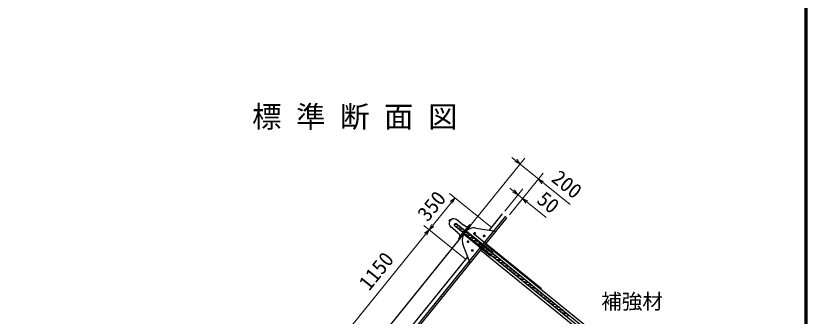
# Model space of a CAD drawing. Units: millimetres, scale not verified. Extents: x 500 to 20500, y 500 to 14562.
# Drawn here: x 13766 to 20500, y 4975 to 7531 of the extents above; entities that cross this region are included whole.
import ezdxf
from ezdxf.enums import TextEntityAlignment as Align

# ---------------------------------------------------------------- set-up
doc = ezdxf.new("R2010")
doc.units = ezdxf.units.MM
doc.header["$LTSCALE"] = 50
for name, color, linetype, lineweight in [('C-STR', 1, 'Continuous', 25), ('C-STR-DIM', 1, 'Continuous', 13), ('C-STR-HTXT', 1, 'Continuous', 13), ('C-TTL', 2, 'Continuous', 70)]:
    doc.layers.add(name, color=color, linetype=linetype, lineweight=lineweight)
doc.layers.add('C-TTL-FRAM', color=7, linetype='Continuous')
doc.styles.add('ＭＳ ゴシック', font='')
doc.styles.get('ＭＳ ゴシック').set_extended_font_data('MS Gothic')

msp = doc.modelspace()

# ---------------------------------------------------------------- linework, layer by layer
at = {"layer": 'C-STR', "color": 7}
for p, q in [((14805.68, 1929.3), (17952.28, 5815.03)), ((17800.77, 5707.39), (17913.42, 5846.5)), ((17686.93, 5725.19), (17857.95, 5698.45)), ((17662.43, 5682.06), (18245.95, 5209.53)), ((17669.29, 5679.87), (17682.1, 5681.21)), ((17682.29, 5679.22), (17669.52, 5677.88)), ((17681.26, 5683.14), (17669.72, 5681.92)), ((17670.41, 5675.96), (17681.83, 5677.16)), ((17679.49, 5684.96), (17671.07, 5684.08)), ((17680.39, 5674.99), (17672.26, 5674.14)), ((17750.3, 5658.24), (17763.1, 5659.58)), ((17763.29, 5657.59), (17750.52, 5656.25)), ((17762.26, 5661.51), (17750.72, 5660.3)), ((17760.49, 5663.34), (17752.07, 5662.45)), ((17611.49, 5608.49), (17624.3, 5609.83)), ((17624.49, 5607.84), (17611.72, 5606.5)), ((17623.46, 5611.76), (17611.91, 5610.54)), ((17612.6, 5604.58), (17624.02, 5605.78)), ((17621.68, 5613.58), (17613.27, 5612.7)), ((17622.58, 5603.61), (17614.46, 5602.76)), ((17751.41, 5654.33), (17762.83, 5655.53)), ((17761.39, 5653.36), (17753.27, 5652.51)), ((17637.43, 5426.14), (17576.05, 5588.25)), ((17649.49, 5533.75), (17662.3, 5535.1)), ((17662.49, 5533.1), (17649.72, 5531.76)), ((17661.46, 5537.02), (17649.91, 5535.81)), ((17650.6, 5529.84), (17662.02, 5531.04)), ((17659.68, 5538.85), (17651.27, 5537.97)), ((17660.58, 5528.88), (17652.46, 5528.02)), ((17727.19, 5537.07), (19255.6, 4299.39)), ((17768.1, 5587.59), (19336.49, 4317.52)), ((16856.79, 4541.67), (17617.01, 5480.46))]:
    msp.add_line(p, q, dxfattribs=at)
at = {"layer": 'C-STR'}
for p, q in [((14806.25, 1955.1), (17940.08, 5825.06)), ((17551.71, 5638.85), (16702.13, 4589.71))]:
    msp.add_line(p, q, dxfattribs=at)
at = {"layer": 'C-STR', "color": 6}
for p, q in [((17458.63, 5788), (17466.82, 5798.11)), ((17471.57, 5795.55), (17462.12, 5783.88)), ((17470.53, 5791.88), (17465.49, 5785.66)), ((17468.22, 5798.26), (17466.82, 5798.11)), ((17471.57, 5795.55), (17468.22, 5798.26)), ((17470.84, 5791.63), (17469.36, 5792.83)), ((17470.84, 5791.63), (17474.23, 5795.82)), ((17578.83, 5750.51), (17522.25, 5796.32)), ((17458.78, 5786.59), (17458.63, 5788)), ((17458.78, 5786.59), (17462.12, 5783.88)), ((17462.41, 5781.22), (17465.8, 5785.41)), ((17465.8, 5785.41), (17464.33, 5786.61)), ((17528.48, 5688.33), (17471.9, 5734.15)), ((17500.25, 5748.51), (17514.1, 5765.6)), ((17500.25, 5748.51), (19282.96, 4304.9)), ((17527.23, 5754.97), (17503.46, 5752.47)), ((17543.72, 5741.62), (17512.78, 5738.37)), ((17514.1, 5765.6), (19310.77, 4310.69)), ((17529.26, 5725.02), (17560.2, 5728.27)), ((17632.09, 5752.41), (17537.69, 5635.84)), ((17639.08, 5746.75), (17544.69, 5630.17)), ((17553.43, 5655.27), (17616.36, 5732.98)), ((17582.78, 5749.88), (17578.83, 5750.51)), ((17598.78, 5736.92), (17582.78, 5749.88)), ((17610.92, 5737.39), (17601.07, 5736.35)), ((17616.36, 5732.98), (17610.92, 5737.39)), ((17639.08, 5746.75), (17632.09, 5752.41)), ((17529.91, 5684.6), (17528.48, 5688.33)), ((17545.92, 5671.64), (17529.91, 5684.6)), ((17576.69, 5714.92), (17545.75, 5711.67)), ((17547.99, 5659.67), (17546.95, 5669.52)), ((17553.43, 5655.27), (17547.99, 5659.67)), ((17562.23, 5698.32), (17593.17, 5701.57)), ((17609.66, 5688.22), (17578.72, 5684.97)), ((17581.19, 5675.25), (17811.22, 5488.97)), ((17595.2, 5671.62), (17626.15, 5674.87)), ((17602.58, 5701.67), (17832.62, 5515.39)), ((17642.63, 5661.52), (17611.69, 5658.27)), ((17544.69, 5630.17), (17537.69, 5635.84)), ((17628.18, 5644.92), (17659.12, 5648.17)), ((17675.6, 5634.82), (17644.66, 5631.57)), ((17661.15, 5618.22), (17692.09, 5621.47)), ((17708.57, 5608.12), (17677.63, 5604.87)), ((17694.12, 5591.52), (17725.06, 5594.77)), ((17741.55, 5581.42), (17710.6, 5578.17)), ((17727.09, 5564.82), (17758.03, 5568.07)), ((17774.52, 5554.72), (17743.58, 5551.47)), ((17760.06, 5538.12), (17791, 5541.37)), ((17807.49, 5528.02), (17776.55, 5524.77)), ((17793.03, 5511.42), (17823.98, 5514.67)), ((17840.46, 5501.32), (17809.52, 5498.07)), ((17826, 5484.72), (17856.95, 5487.97)), ((17873.43, 5474.62), (17842.49, 5471.37)), ((17858.98, 5458.02), (17889.92, 5461.27)), ((17906.4, 5447.92), (17875.46, 5444.67)), ((17891.95, 5431.32), (17922.89, 5434.57)), ((17939.38, 5421.22), (17908.43, 5417.97)), ((17924.92, 5404.62), (17955.86, 5407.87)), ((17972.35, 5394.52), (17941.4, 5391.27)), ((17957.89, 5377.92), (17988.83, 5381.17)), ((18005.32, 5367.82), (17974.38, 5364.57)), ((17990.86, 5351.22), (18021.8, 5354.47)), ((18038.29, 5341.12), (18007.35, 5337.87)), ((18023.83, 5324.52), (18054.78, 5327.77)), ((18071.26, 5314.42), (18040.32, 5311.17)), ((18056.8, 5297.82), (18087.75, 5301.07)), ((18104.23, 5287.72), (18073.29, 5284.47)), ((18089.78, 5271.12), (18120.72, 5274.37)), ((18137.2, 5261.02), (18106.26, 5257.77)), ((18122.75, 5244.42), (18153.69, 5247.67)), ((18170.18, 5234.32), (18139.23, 5231.07)), ((18155.72, 5217.72), (18186.66, 5220.97)), ((18203.15, 5207.62), (18172.21, 5204.37)), ((18188.69, 5191.02), (18219.63, 5194.27)), ((18236.12, 5180.92), (18205.18, 5177.67)), ((18221.66, 5164.32), (18252.6, 5167.57)), ((18269.09, 5154.22), (18238.15, 5150.97)), ((18254.63, 5137.62), (18285.58, 5140.87)), ((18302.06, 5127.52), (18271.12, 5124.27)), ((18287.61, 5110.92), (18318.55, 5114.17)), ((18335.03, 5100.82), (18304.09, 5097.57)), ((18320.58, 5084.22), (18351.52, 5087.47)), ((18368.01, 5074.12), (18337.06, 5070.87)), ((18353.55, 5057.52), (18384.49, 5060.77)), ((18400.98, 5047.42), (18370.03, 5044.17)), ((18386.52, 5030.82), (18417.46, 5034.07)), ((18433.95, 5020.72), (18403.01, 5017.47)), ((18419.49, 5004.12), (18450.43, 5007.37)), ((18466.92, 4994.03), (18435.98, 4990.77)), ((18452.46, 4977.42), (18483.41, 4980.68))]:
    msp.add_line(p, q, dxfattribs=at)
for centre in [(17470.7, 5792.97), (17464.47, 5785.27)]:
    msp.add_circle(centre, 0.95, dxfattribs=at)
at = {"layer": 'C-STR', "color": 7}
for centre in [(17675.8, 5679.6), (17756.8, 5657.98), (17617.99, 5608.22), (17655.99, 5533.49)]:
    msp.add_circle(centre, 6.51, dxfattribs=at)
at = {"layer": 'C-STR', "color": 6}
for centre, radius, start, end in [((17498.54, 5764.05), 40, 51, 127.418), ((17498.54, 5764.05), 40, 154.582, 231), ((17600.85, 5740.35), 4, 238.959, 273.237), ((17543, 5668.91), 4, 8.763, 43.041)]:
    msp.add_arc(centre, radius, start, end, dxfattribs=at)
at = {"layer": 'C-STR', "color": 7}
msp.add_arc((17671.62, 5624.23), 102.12, 81.37379, 200.62621, dxfattribs=at)
at = {"layer": 'C-STR-DIM'}
for p, q in [((17611.2, 5711.64), (18102.9, 6318.83)), ((18488.28, 5923.96), (17992.46, 6325.47)), ((18062.41, 6268.83), (18017.09, 6289.96)), ((18062.41, 6268.83), (18033.73, 6309.79)), ((17971.16, 5838.35), (18258.33, 6192.97)), ((18217.84, 6142.97), (18246.52, 6102.01)), ((18217.84, 6142.97), (18263.15, 6121.84)), ((18284.22, 5813.67), (17974.28, 6064.66)), ((17813.58, 5734.33), (17461.54, 6019.41)), ((17932.3, 5869.81), (18084.71, 6058.02)), ((18044.22, 6008.02), (17998.91, 6029.15)), ((18044.22, 6008.02), (18015.54, 6048.98)), ((17287.9, 5709.65), (17508.17, 5981.65)), ((17508.17, 5981.65), (17467.72, 5952.26)), ((17508.17, 5981.65), (17487.83, 5935.98)), ((18083.08, 5976.55), (18111.76, 5935.6)), ((18083.08, 5976.55), (18128.39, 5955.42)), ((17594.1, 5461.7), (17241.28, 5747.41)), ((17287.9, 5709.65), (17308.24, 5755.33)), ((17287.9, 5709.65), (17328.35, 5739.04)), ((16564.19, 4815.93), (17287.9, 5709.65)), ((17287.9, 5709.65), (17247.45, 5680.26)), ((17287.9, 5709.65), (17267.57, 5663.98))]:
    msp.add_line(p, q, dxfattribs=at)
at = {"layer": 'C-TTL'}
msp.add_lwpolyline([(500, 500), (20500, 500), (20500, 14350), (500, 14350)], close=True, dxfattribs=at)

# ---------------------------------------------------------------- texts
at = {"layer": 'C-STR-DIM', "color": 7, "style": 'ＭＳ ゴシック'}
for s, rotation, p in [('200', 321, (18295.78, 6099.96)), ('350', 51, (17305.44, 5746.48)), ('50', 321, (18170.62, 5918.54)), ('1150', 51, (16806.44, 5159.16))]:
    msp.add_text(s, height=128.3, rotation=rotation, dxfattribs=at).set_placement(p, align=Align.BOTTOM_LEFT)
at = {"layer": 'C-STR-HTXT', "color": 7, "style": 'ＭＳ ゴシック'}
msp.add_text('補強材', height=128.3, dxfattribs=at).set_placement((18754.06, 4997.17), align=Align.BOTTOM_LEFT)
at = {"layer": 'C-TTL-FRAM', "style": 'ＭＳ ゴシック'}
msp.add_text('標 準 断 面 図', height=183.3, dxfattribs=at).set_placement((15779.75, 6526.01), align=Align.BOTTOM_LEFT)

doc.saveas('drawing.dxf')
